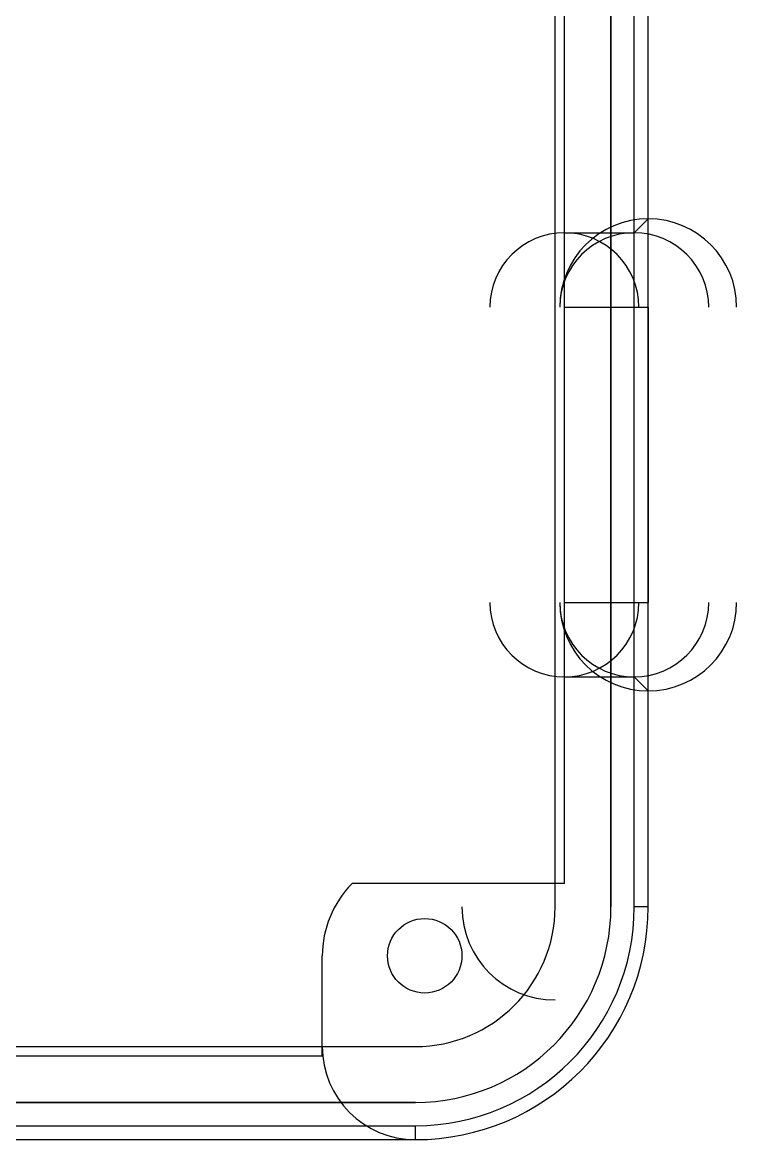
# Model space of a CAD drawing. Header units: millimetres. Extents: x -40 to 41.9, y -24 to 27.5.
# Drawn here: x 26.56 to 41.9, y -24 to 0 of the extents above; entities that cross this region are included whole.
import ezdxf

# ---------------------------------------------------------------- set-up
doc = ezdxf.new("R2010")
doc.units = ezdxf.units.MM

msp = doc.modelspace()

# ---------------------------------------------------------------- linework, layer by layer
for p, q in [((38, -19), (38, 19)), ((38, -19), (38, 19)), ((39.2, 19, 12.6), (39.2, -19, 12.6)), ((39.2, -19, 10.6), (39.2, 19, 10.6)), ((39.2, 19, 12.6), (39.2, -19, 12.6)), ((39.2, -19, 10.6), (39.2, 19, 10.6)), ((39.7, -19, 12.6), (39.7, 19, 12.6)), ((39.7, -19, 12.6), (39.7, 19, 12.6)), ((40, -19, 2), (40, 19, 2)), ((40, -19, 12.3), (40, 19, 12.3)), ((40, -19, 12.3), (40, 19, 12.3)), ((40, -19, 2), (40, 19, 2)), ((38.2, -18.5, 10.6), (38.2, 18.5, 10.6)), ((38.2, -18.5, 3), (38.2, 18.5, 3)), ((38.2, -18.5, 10.6), (38.2, 18.5, 10.6)), ((38.2, -18.5, 3), (38.2, 18.5, 3)), ((40, -4.22, 7.16), (40, -4.22, 6.55)), ((40, -4.22, 7.16), (40, -4.22, 6.55)), ((38.2, -4.52, 7.16), (39.7, -4.52, 7.16)), ((38.2, -4.52, 7.16), (39.7, -4.52, 7.16)), ((38.2, -4.52, 7.16), (38.2, -4.52, 6.55)), ((38.2, -4.52, 6.55), (39.7, -4.52, 6.55)), ((38.2, -4.52, 6.55), (39.7, -4.52, 6.55)), ((38.2, -4.52, 7.16), (38.2, -4.52, 6.55)), ((39.7, -4.52, 6.55), (39.7, -4.52, 7.16)), ((39.7, -4.52, 6.55), (39.7, -4.52, 7.16)), ((38.2, -12.46, 8.76), (38.2, -6.12, 8.76)), ((38.2, -6.12, 8.76), (39.7, -6.12, 8.76)), ((38.2, -6.12, 8.76), (39.7, -6.12, 8.76)), ((38.2, -6.12, 4.95), (39.7, -6.12, 4.95)), ((38.2, -12.46, 4.95), (38.2, -6.12, 4.95)), ((38.2, -6.12, 4.95), (39.7, -6.12, 4.95)), ((38.2, -12.46, 4.95), (38.2, -6.12, 4.95)), ((38.2, -12.46, 8.76), (38.2, -6.12, 8.76)), ((39.7, -12.46, 8.76), (39.7, -6.12, 8.76)), ((39.7, -12.46, 4.95), (39.7, -6.12, 4.95)), ((39.7, -12.46, 8.76), (39.7, -6.12, 8.76)), ((39.7, -12.46, 4.95), (39.7, -6.12, 4.95)), ((40, -12.46, 9.06), (40, -6.12, 9.06)), ((40, -6.12, 4.65), (40, -12.46, 4.65)), ((40, -12.46, 9.06), (40, -6.12, 9.06)), ((40, -6.12, 4.65), (40, -12.46, 4.65)), ((38.2, -12.46, 8.76), (39.7, -12.46, 8.76)), ((38.2, -12.46, 8.76), (39.7, -12.46, 8.76)), ((38.2, -12.46, 4.95), (39.7, -12.46, 4.95)), ((38.2, -12.46, 4.95), (39.7, -12.46, 4.95)), ((38.2, -14.06, 7.16), (39.7, -14.06, 7.16)), ((38.2, -14.06, 6.55), (39.7, -14.06, 6.55)), ((38.2, -14.06, 7.16), (38.2, -14.06, 6.55)), ((38.2, -14.06, 7.16), (39.7, -14.06, 7.16)), ((38.2, -14.06, 6.55), (39.7, -14.06, 6.55)), ((38.2, -14.06, 7.16), (38.2, -14.06, 6.55)), ((39.7, -14.06, 6.55), (39.7, -14.06, 7.16)), ((39.7, -14.06, 6.55), (39.7, -14.06, 7.16)), ((40, -14.36, 6.55), (40, -14.36, 7.16)), ((40, -14.36, 6.55), (40, -14.36, 7.16)), ((38.2, -18.5, 10.6), (33.639, -18.5, 10.6)), ((38.2, -18.5, 3), (33.639, -18.5, 3)), ((33.639, -18.5, 10.6), (33.639, -18.5, 3)), ((38.2, -18.5, 10.6), (33.639, -18.5, 10.6)), ((33.639, -18.5, 10.6), (33.639, -18.5, 3)), ((38.2, -18.5, 3), (33.639, -18.5, 3)), ((38.2, -18.5, 3), (38.2, -18.5, 10.6)), ((38.2, -18.5, 3), (38.2, -18.5, 10.6)), ((39.2, -19, 10.6), (39.2, -19, 12.6)), ((39.2, -19, 10.6), (39.2, -19, 12.6)), ((40, -19, 12.3), (39.7, -19, 12.6)), ((40, -19, 12.3), (39.7, -19, 12.6)), ((40, -19, 2), (40, -19, 12.3)), ((40, -19, 2), (40, -19, 12.3)), ((33, -22.2, 10.6), (33, -20.05, 10.6)), ((33, -20.05, 3), (33, -20.05, 10.6)), ((33, -22.2, 10.6), (33, -20.05, 10.6)), ((33, -20.05, 3), (33, -20.05, 10.6)), ((33, -22.2, 3), (33, -20.05, 3)), ((33, -22.2, 3), (33, -20.05, 3)), ((36, -20.05, 4.1), (36, -20.05, 10.6)), ((36, -20.05, 4.1), (36, -20.05, 10.6)), ((-35, -22), (35, -22)), ((-35, -22), (35, -22)), ((-33, -22.2, 10.6), (33, -22.2, 10.6)), ((-33, -22.2, 3), (33, -22.2, 3)), ((-33, -22.2, 10.6), (33, -22.2, 10.6)), ((-33, -22.2, 3), (33, -22.2, 3)), ((33, -22.2, 3), (33, -22.2, 10.6)), ((33, -22.2, 3), (33, -22.2, 10.6)), ((35, -23.2, 12.6), (-35, -23.2, 12.6)), ((-35, -23.2, 10.6), (35, -23.2, 10.6)), ((35, -23.2, 12.6), (-35, -23.2, 12.6)), ((-35, -23.2, 10.6), (35, -23.2, 10.6)), ((35, -23.2, 10.6), (35, -23.2, 12.6)), ((35, -23.2, 10.6), (35, -23.2, 12.6)), ((-35, -23.7, 12.6), (35, -23.7, 12.6)), ((-35, -23.7, 12.6), (35, -23.7, 12.6)), ((35, -24, 12.3), (35, -23.7, 12.6)), ((35, -24, 12.3), (35, -23.7, 12.6)), ((-35, -24, 2), (35, -24, 2)), ((-35, -24, 12.3), (35, -24, 12.3)), ((-35, -24, 12.3), (35, -24, 12.3)), ((-35, -24, 2), (35, -24, 2)), ((35, -24, 2), (35, -24, 12.3)), ((35, -24, 2), (35, -24, 12.3))]:
    msp.add_line(p, q)
for centre in [(35.2, -20.05, 10.6), (35.2, -20.05, 4.1), (35.2, -20.05, 10.6), (35.2, -20.05, 4.1)]:
    msp.add_circle(centre, 0.8)
for centre, radius, start, end in [((40, -6.12, 6.55), 1.9, -270, -180), ((40, -6.12, 6.55), 1.9, -270, -180), ((40, -6.12, 7.16), 1.9, 0, 90), ((40, -6.12, 7.16), 1.9, 0, 90), ((38.2, -6.12, 6.55), 1.6, -270, -180), ((38.2, -6.12, 6.55), 1.6, -270, -180), ((39.7, -6.12, 6.55), 1.6, -270, -180), ((39.7, -6.12, 6.55), 1.6, -270, -180), ((38.2, -6.12, 7.16), 1.6, 0, 90), ((38.2, -6.12, 7.16), 1.6, 0, 90), ((39.7, -6.12, 7.16), 1.6, 0, 90), ((39.7, -6.12, 7.16), 1.6, 0, 90), ((38.2, -12.46, 6.55), 1.6, 180, 270), ((38.2, -12.46, 6.55), 1.6, 180, 270), ((40, -12.46, 6.55), 1.9, -180, -90), ((40, -12.46, 6.55), 1.9, -180, -90), ((39.7, -12.46, 6.55), 1.6, -180, -90), ((39.7, -12.46, 6.55), 1.6, -180, -90), ((38.2, -12.46, 7.16), 1.6, -90, 0), ((38.2, -12.46, 7.16), 1.6, -90, 0), ((39.7, -12.46, 7.16), 1.6, -90, 0), ((39.7, -12.46, 7.16), 1.6, -90, 0), ((40, -12.46, 7.16), 1.9, -90, 0), ((40, -12.46, 7.16), 1.9, -90, 0), ((35.2, -20.05, 10.6), 2.2, 135.2072, 180), ((35.2, -20.05, 3), 2.2, 135.2072, 180), ((35.2, -20.05, 10.6), 2.2, 135.2072, 180), ((35.2, -20.05, 3), 2.2, 135.2072, 180), ((35, -19, 2), 5, -90, 0), ((35, -19, 12.3), 5, -90, 0), ((35, -19, 12.6), 4.7, -90, 0), ((35, -19, 12.6), 4.2, -90, 0), ((35, -19, 12.3), 5, -90, 0), ((35, -19, 12.6), 4.7, -90, 0), ((35, -19), 3, -90, 0), ((35, -19), 3, -90, 0), ((35, -19, 2), 5, -90, 0), ((35, -19, 12.6), 4.2, -90, 0), ((35, -19, 10.6), 4.2, -90, 0), ((35, -19, 10.6), 4.2, -90, 0), ((38, -19, 2), 2, 180, 270), ((38, -19, 2), 2, 180, 270), ((35, -22, 2), 2, 180, 270), ((35, -22, 2), 2, 180, 270)]:
    msp.add_arc(centre, radius, start, end)
for points in [[(39.7, -4.52, 7.16), (40, -4.22, 7.16)], [(39.7, -4.52, 6.55), (40, -4.22, 6.55)], [(39.7, -4.52, 7.16), (40, -4.22, 7.16)], [(39.7, -4.52, 6.55), (40, -4.22, 6.55)], [(39.7, -6.12, 8.76), (40, -6.12, 9.06)], [(39.7, -6.12, 8.76), (40, -6.12, 9.06)], [(39.7, -6.12, 4.95), (40, -6.12, 4.65)], [(39.7, -6.12, 4.95), (40, -6.12, 4.65)], [(39.7, -12.46, 8.76), (40, -12.46, 9.06)], [(39.7, -12.46, 8.76), (40, -12.46, 9.06)], [(39.7, -12.46, 4.95), (40, -12.46, 4.65)], [(39.7, -12.46, 4.95), (40, -12.46, 4.65)], [(39.7, -14.06, 7.16), (40, -14.36, 7.16)], [(39.7, -14.06, 6.55), (40, -14.36, 6.55)], [(39.7, -14.06, 7.16), (40, -14.36, 7.16)], [(39.7, -14.06, 6.55), (40, -14.36, 6.55)]]:
    msp.add_open_spline(points, degree=1)

doc.saveas('drawing.dxf')
